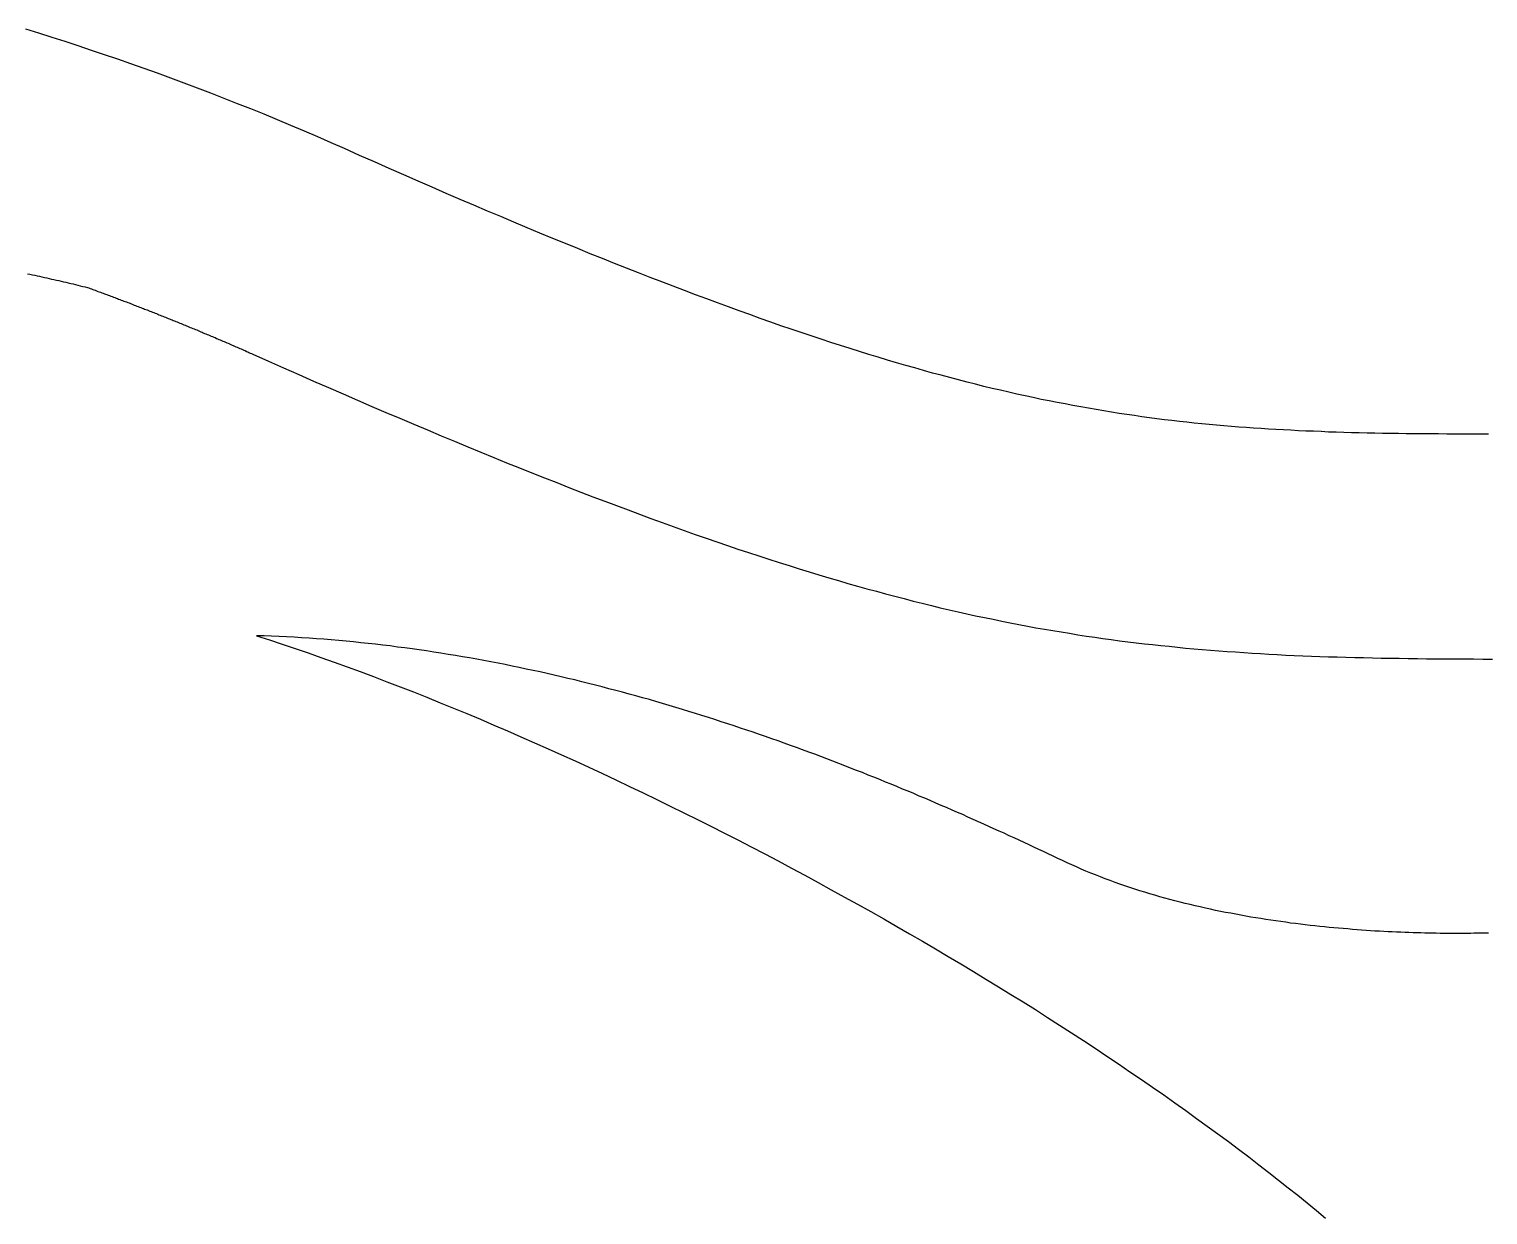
# Model space of a CAD drawing. Extents: x 5 to 105, y 2 to 136.
# Drawn here: x 46.19 to 54.73, y 111.25 to 118.19 of the extents above; entities that cross this region are included whole.
import ezdxf

# ---------------------------------------------------------------- set-up
doc = ezdxf.new("R2010")
doc.units = 0
doc.layers.get('0').update_dxf_attribs({"linetype": 'CONTINUOUS'})

msp = doc.modelspace()

# ---------------------------------------------------------------- linework, layer by layer
at = {"color": 7}
for points in [[(48.0371, 117.487, 0), (47.9585, 117.521, 0), (47.88, 117.556, 0), (47.8015, 117.589, 0), (47.7231, 117.623, 0), (47.6447, 117.655, 0), (47.5663, 117.688, 0), (47.488, 117.719, 0), (47.4098, 117.75, 0), (47.3316, 117.781, 0), (47.2535, 117.811, 0), (47.1755, 117.841, 0), (47.0976, 117.87, 0), (47.0198, 117.899, 0), (46.942, 117.928, 0), (46.8644, 117.955, 0), (46.7869, 117.983, 0), (46.7095, 118.01, 0), (46.6322, 118.036, 0), (46.5551, 118.062, 0), (46.4781, 118.088, 0), (46.4013, 118.113, 0), (46.3246, 118.138, 0), (46.248, 118.162, 0), (46.1717, 118.186, 0)], [(54.7323, 115.817, 0), (54.6825, 115.817, 0), (54.6332, 115.817, 0), (54.5842, 115.817, 0), (54.5356, 115.817, 0), (54.4873, 115.817, 0), (54.4393, 115.818, 0), (54.3917, 115.818, 0), (54.3444, 115.818, 0), (54.2973, 115.819, 0), (54.2506, 115.819, 0), (54.2041, 115.82, 0), (54.1579, 115.82, 0), (54.1119, 115.821, 0), (54.0662, 115.822, 0), (54.0207, 115.823, 0), (53.9754, 115.824, 0), (53.9303, 115.825, 0), (53.8854, 115.826, 0), (53.8407, 115.828, 0), (53.7961, 115.829, 0), (53.7517, 115.831, 0), (53.7075, 115.833, 0), (53.6633, 115.834, 0), (53.6193, 115.836, 0), (53.5755, 115.839, 0), (53.5317, 115.841, 0), (53.488, 115.843, 0), (53.4444, 115.846, 0), (53.4008, 115.849, 0), (53.3573, 115.851, 0), (53.3139, 115.855, 0), (53.2704, 115.858, 0), (53.227, 115.861, 0), (53.1836, 115.865, 0), (53.1402, 115.869, 0), (53.0968, 115.873, 0), (53.0533, 115.877, 0), (53.0098, 115.881, 0), (52.9663, 115.886, 0), (52.9227, 115.891, 0), (52.879, 115.896, 0), (52.8352, 115.901, 0), (52.7914, 115.907, 0), (52.7474, 115.912, 0), (52.7033, 115.918, 0), (52.6591, 115.925, 0), (52.6147, 115.931, 0), (52.5702, 115.938, 0), (52.5255, 115.945, 0), (52.4807, 115.952, 0), (52.4356, 115.96, 0), (52.3904, 115.968, 0), (52.3449, 115.976, 0), (52.2992, 115.984, 0), (52.2533, 115.993, 0), (52.2072, 116.002, 0), (52.1607, 116.011, 0), (52.114, 116.02, 0), (52.0671, 116.03, 0), (52.0198, 116.04, 0), (51.9722, 116.051, 0), (51.9243, 116.062, 0), (51.8761, 116.073, 0), (51.8276, 116.084, 0), (51.7786, 116.096, 0), (51.7294, 116.108, 0), (51.6797, 116.121, 0), (51.6297, 116.134, 0), (51.5793, 116.147, 0), (51.5285, 116.161, 0), (51.4772, 116.174, 0), (51.4255, 116.189, 0), (51.3734, 116.204, 0), (51.3208, 116.219, 0), (51.2678, 116.234, 0), (51.2143, 116.25, 0), (51.1603, 116.266, 0), (51.1057, 116.283, 0), (51.0507, 116.3, 0), (50.9952, 116.317, 0), (50.9391, 116.335, 0), (50.8825, 116.353, 0), (50.8253, 116.372, 0), (50.7675, 116.391, 0), (50.7092, 116.411, 0), (50.6503, 116.431, 0), (50.5907, 116.451, 0), (50.5306, 116.472, 0), (50.4698, 116.494, 0), (50.4084, 116.516, 0), (50.3463, 116.538, 0), (50.2836, 116.561, 0), (50.2202, 116.584, 0), (50.1561, 116.608, 0), (50.0914, 116.632, 0), (50.0259, 116.657, 0), (49.9597, 116.682, 0), (49.8927, 116.708, 0), (49.8251, 116.734, 0), (49.7566, 116.76, 0), (49.6874, 116.788, 0), (49.6175, 116.815, 0), (49.5467, 116.844, 0), (49.4751, 116.872, 0), (49.4028, 116.902, 0), (49.3296, 116.932, 0), (49.2555, 116.962, 0), (49.1806, 116.993, 0), (49.1049, 117.024, 0), (49.0283, 117.057, 0), (48.9508, 117.089, 0), (48.8724, 117.122, 0), (48.7932, 117.156, 0), (48.713, 117.19, 0), (48.6318, 117.225, 0), (48.5498, 117.261, 0), (48.4668, 117.297, 0), (48.3828, 117.334, 0), (48.2978, 117.371, 0), (48.2119, 117.409, 0), (48.125, 117.447, 0), (48.0371, 117.487, 0)], [(46.1816, 116.755, 0), (46.1956, 116.752, 0), (46.2096, 116.749, 0), (46.2237, 116.746, 0), (46.2377, 116.743, 0), (46.2517, 116.74, 0), (46.2658, 116.737, 0), (46.2798, 116.734, 0), (46.2938, 116.731, 0), (46.3079, 116.728, 0), (46.3219, 116.724, 0), (46.3359, 116.721, 0), (46.35, 116.718, 0), (46.364, 116.715, 0), (46.378, 116.712, 0), (46.3921, 116.708, 0), (46.4061, 116.705, 0), (46.4201, 116.702, 0), (46.4341, 116.698, 0), (46.4482, 116.695, 0), (46.4622, 116.692, 0), (46.4762, 116.688, 0), (46.4902, 116.685, 0), (46.5042, 116.681, 0), (46.5182, 116.678, 0), (46.5323, 116.675, 0)], [(46.5323, 116.675, 0), (46.5398, 116.672, 0), (46.5474, 116.669, 0), (46.555, 116.666, 0), (46.5626, 116.663, 0), (46.5702, 116.661, 0), (46.5778, 116.658, 0), (46.5854, 116.655, 0), (46.593, 116.652, 0), (46.6006, 116.649, 0), (46.6082, 116.647, 0), (46.6158, 116.644, 0), (46.6234, 116.641, 0), (46.631, 116.638, 0), (46.6386, 116.635, 0), (46.6462, 116.633, 0), (46.6538, 116.63, 0), (46.6614, 116.627, 0), (46.669, 116.624, 0), (46.6766, 116.621, 0), (46.6842, 116.618, 0), (46.6918, 116.616, 0), (46.6994, 116.613, 0), (46.707, 116.61, 0), (46.7146, 116.607, 0), (46.7222, 116.604, 0), (46.7298, 116.601, 0), (46.7374, 116.598, 0), (46.745, 116.595, 0), (46.7526, 116.592, 0), (46.7603, 116.59, 0), (46.7679, 116.587, 0), (46.7755, 116.584, 0), (46.7831, 116.581, 0), (46.7907, 116.578, 0), (46.7983, 116.575, 0), (46.8059, 116.572, 0), (46.8135, 116.569, 0), (46.8212, 116.566, 0), (46.8288, 116.563, 0), (46.8364, 116.56, 0), (46.844, 116.557, 0), (46.8516, 116.554, 0), (46.8592, 116.551, 0), (46.8669, 116.548, 0), (46.8745, 116.545, 0), (46.8821, 116.543, 0), (46.8897, 116.54, 0), (46.8973, 116.537, 0), (46.905, 116.534, 0), (46.9126, 116.531, 0), (46.9202, 116.528, 0), (46.9278, 116.525, 0), (46.9354, 116.522, 0), (46.9431, 116.518, 0), (46.9507, 116.515, 0), (46.9583, 116.512, 0), (46.9659, 116.509, 0), (46.9736, 116.506, 0), (46.9812, 116.503, 0), (46.9888, 116.5, 0), (46.9964, 116.497, 0), (47.0041, 116.494, 0), (47.0117, 116.491, 0), (47.0193, 116.488, 0), (47.0269, 116.485, 0), (47.0346, 116.482, 0), (47.0422, 116.479, 0), (47.0498, 116.476, 0), (47.0575, 116.473, 0), (47.0651, 116.47, 0), (47.0727, 116.466, 0), (47.0803, 116.463, 0), (47.088, 116.46, 0), (47.0956, 116.457, 0), (47.1032, 116.454, 0), (47.1109, 116.451, 0), (47.1185, 116.448, 0), (47.1261, 116.445, 0), (47.1338, 116.441, 0), (47.1414, 116.438, 0), (47.149, 116.435, 0), (47.1567, 116.432, 0), (47.1643, 116.429, 0), (47.1719, 116.426, 0), (47.1796, 116.422, 0), (47.1872, 116.419, 0), (47.1948, 116.416, 0), (47.2025, 116.413, 0), (47.2101, 116.41, 0), (47.2177, 116.406, 0), (47.2254, 116.403, 0), (47.233, 116.4, 0), (47.2406, 116.397, 0), (47.2483, 116.394, 0), (47.2559, 116.39, 0), (47.2636, 116.387, 0), (47.2712, 116.384, 0), (47.2788, 116.381, 0), (47.2865, 116.377, 0), (47.2941, 116.374, 0), (47.3017, 116.371, 0), (47.3094, 116.368, 0), (47.317, 116.364, 0), (47.3246, 116.361, 0), (47.3323, 116.358, 0), (47.3399, 116.355, 0), (47.3476, 116.351, 0), (47.3552, 116.348, 0), (47.3628, 116.345, 0), (47.3705, 116.341, 0), (47.3781, 116.338, 0), (47.3857, 116.335, 0), (47.3934, 116.331, 0), (47.401, 116.328, 0), (47.4087, 116.325, 0), (47.4163, 116.321, 0), (47.4239, 116.318, 0), (47.4316, 116.315, 0), (47.4392, 116.311, 0), (47.4469, 116.308, 0), (47.4545, 116.305, 0), (47.4621, 116.301, 0), (47.4698, 116.298, 0), (47.4774, 116.294, 0), (47.485, 116.291, 0), (47.4927, 116.288, 0), (47.5003, 116.284, 0)], [(47.5003, 116.284, 0), (47.5907, 116.244, 0), (47.6801, 116.204, 0), (47.7685, 116.165, 0), (47.8559, 116.127, 0), (47.9424, 116.089, 0), (48.0279, 116.052, 0), (48.1126, 116.015, 0), (48.1963, 115.979, 0), (48.2791, 115.944, 0), (48.361, 115.909, 0), (48.442, 115.874, 0), (48.5221, 115.841, 0), (48.6014, 115.807, 0), (48.6798, 115.775, 0), (48.7575, 115.743, 0), (48.8342, 115.711, 0), (48.9102, 115.68, 0), (48.9854, 115.649, 0), (49.0598, 115.619, 0), (49.1334, 115.59, 0), (49.2062, 115.561, 0), (49.2783, 115.533, 0), (49.3496, 115.505, 0), (49.4203, 115.477, 0), (49.4902, 115.45, 0), (49.5593, 115.424, 0), (49.6278, 115.398, 0), (49.6957, 115.373, 0), (49.7628, 115.348, 0), (49.8293, 115.323, 0), (49.8951, 115.299, 0), (49.9603, 115.276, 0), (50.0249, 115.253, 0), (50.0889, 115.23, 0), (50.1522, 115.208, 0), (50.215, 115.186, 0), (50.2772, 115.165, 0), (50.3389, 115.144, 0), (50.3999, 115.124, 0), (50.4605, 115.104, 0), (50.5205, 115.084, 0), (50.58, 115.065, 0), (50.639, 115.047, 0), (50.6975, 115.028, 0), (50.7555, 115.011, 0), (50.813, 114.993, 0), (50.8701, 114.976, 0), (50.9267, 114.96, 0), (50.9829, 114.943, 0), (51.0387, 114.927, 0), (51.094, 114.912, 0), (51.149, 114.897, 0), (51.2035, 114.882, 0), (51.2577, 114.868, 0), (51.3115, 114.854, 0), (51.365, 114.84, 0), (51.4181, 114.827, 0), (51.4709, 114.814, 0), (51.5234, 114.801, 0), (51.5756, 114.789, 0), (51.6274, 114.777, 0), (51.679, 114.766, 0), (51.7303, 114.754, 0), (51.7814, 114.743, 0), (51.8322, 114.733, 0), (51.8828, 114.722, 0), (51.9331, 114.712, 0), (51.9833, 114.703, 0), (52.0332, 114.693, 0), (52.0829, 114.684, 0), (52.1325, 114.675, 0), (52.1819, 114.667, 0), (52.2311, 114.659, 0), (52.2802, 114.651, 0), (52.3292, 114.643, 0), (52.3781, 114.635, 0), (52.4268, 114.628, 0), (52.4755, 114.621, 0), (52.524, 114.615, 0), (52.5725, 114.608, 0), (52.6209, 114.602, 0), (52.6693, 114.596, 0), (52.7177, 114.59, 0), (52.766, 114.585, 0), (52.8143, 114.58, 0), (52.8626, 114.575, 0), (52.9109, 114.57, 0), (52.9593, 114.565, 0), (53.0076, 114.561, 0), (53.056, 114.556, 0), (53.1045, 114.552, 0), (53.1531, 114.549, 0), (53.2017, 114.545, 0), (53.2504, 114.542, 0), (53.2992, 114.538, 0), (53.3481, 114.535, 0), (53.3972, 114.532, 0), (53.4464, 114.529, 0), (53.4957, 114.527, 0), (53.5452, 114.524, 0), (53.5949, 114.522, 0), (53.6448, 114.52, 0), (53.6949, 114.518, 0), (53.7451, 114.516, 0), (53.7956, 114.514, 0), (53.8464, 114.513, 0), (53.8973, 114.511, 0), (53.9486, 114.51, 0), (54.0001, 114.509, 0), (54.0519, 114.507, 0), (54.1039, 114.506, 0), (54.1563, 114.505, 0), (54.209, 114.505, 0), (54.262, 114.504, 0), (54.3154, 114.503, 0), (54.3691, 114.502, 0), (54.4231, 114.502, 0), (54.4776, 114.502, 0), (54.5324, 114.501, 0), (54.5876, 114.501, 0), (54.6433, 114.501, 0), (54.6993, 114.5, 0), (54.7558, 114.5, 0)], [(52.2378, 113.321, 0), (52.2105, 113.334, 0), (52.183, 113.347, 0), (52.1553, 113.361, 0), (52.1274, 113.374, 0), (52.0993, 113.387, 0), (52.071, 113.4, 0), (52.0425, 113.413, 0), (52.0138, 113.427, 0), (51.9849, 113.44, 0), (51.9558, 113.454, 0), (51.9265, 113.467, 0), (51.897, 113.481, 0), (51.8674, 113.494, 0), (51.8375, 113.508, 0), (51.8075, 113.521, 0), (51.7772, 113.535, 0), (51.7468, 113.548, 0), (51.7162, 113.562, 0), (51.6854, 113.576, 0), (51.6545, 113.59, 0), (51.6233, 113.603, 0), (51.592, 113.617, 0), (51.5605, 113.631, 0), (51.5288, 113.644, 0), (51.4969, 113.658, 0), (51.4649, 113.672, 0), (51.4327, 113.686, 0), (51.4003, 113.699, 0), (51.3677, 113.713, 0), (51.335, 113.727, 0), (51.3021, 113.74, 0), (51.269, 113.754, 0), (51.2358, 113.768, 0), (51.2024, 113.781, 0), (51.1688, 113.795, 0), (51.1351, 113.809, 0), (51.1012, 113.822, 0), (51.0671, 113.836, 0), (51.0329, 113.849, 0), (50.9985, 113.863, 0), (50.964, 113.876, 0), (50.9293, 113.89, 0), (50.8944, 113.903, 0), (50.8594, 113.916, 0), (50.8242, 113.93, 0), (50.7889, 113.943, 0), (50.7535, 113.956, 0), (50.7178, 113.969, 0), (50.6821, 113.982, 0), (50.6461, 113.995, 0), (50.6101, 114.008, 0), (50.5738, 114.021, 0), (50.5375, 114.034, 0), (50.501, 114.047, 0), (50.4643, 114.06, 0), (50.4275, 114.072, 0), (50.3906, 114.085, 0), (50.3535, 114.097, 0), (50.3163, 114.11, 0), (50.279, 114.122, 0), (50.2415, 114.134, 0), (50.2039, 114.146, 0), (50.1661, 114.159, 0), (50.1282, 114.17, 0), (50.0902, 114.182, 0), (50.052, 114.194, 0), (50.0138, 114.206, 0), (49.9754, 114.217, 0), (49.9368, 114.229, 0), (49.8982, 114.24, 0), (49.8594, 114.252, 0), (49.8205, 114.263, 0), (49.7814, 114.274, 0), (49.7423, 114.285, 0), (49.703, 114.296, 0), (49.6636, 114.306, 0), (49.6241, 114.317, 0), (49.5844, 114.327, 0), (49.5447, 114.338, 0), (49.5048, 114.348, 0), (49.4648, 114.358, 0), (49.4247, 114.368, 0), (49.3845, 114.378, 0), (49.3442, 114.387, 0), (49.3038, 114.397, 0), (49.2633, 114.406, 0), (49.2226, 114.416, 0), (49.1819, 114.425, 0), (49.141, 114.434, 0), (49.1001, 114.442, 0), (49.059, 114.451, 0), (49.0179, 114.459, 0), (48.9766, 114.468, 0), (48.9352, 114.476, 0), (48.8938, 114.484, 0), (48.8522, 114.492, 0), (48.8106, 114.499, 0), (48.7688, 114.507, 0), (48.727, 114.514, 0), (48.6851, 114.521, 0), (48.643, 114.528, 0), (48.6009, 114.535, 0), (48.5587, 114.541, 0), (48.5164, 114.548, 0), (48.474, 114.554, 0), (48.4316, 114.56, 0), (48.389, 114.566, 0), (48.3464, 114.571, 0), (48.3037, 114.577, 0), (48.2609, 114.582, 0), (48.218, 114.587, 0), (48.175, 114.592, 0), (48.132, 114.596, 0), (48.0889, 114.601, 0), (48.0457, 114.605, 0), (48.0025, 114.609, 0), (47.9591, 114.613, 0), (47.9157, 114.616, 0), (47.8722, 114.619, 0), (47.8287, 114.623, 0), (47.7851, 114.625, 0), (47.7414, 114.628, 0), (47.6976, 114.63, 0), (47.6538, 114.632, 0), (47.6099, 114.634, 0), (47.566, 114.636, 0), (47.522, 114.637, 0)], [(47.522, 114.637, 0), (47.5966, 114.613, 0), (47.6717, 114.588, 0), (47.7471, 114.563, 0), (47.8229, 114.537, 0), (47.8989, 114.51, 0), (47.9753, 114.483, 0), (48.052, 114.455, 0), (48.129, 114.427, 0), (48.2062, 114.398, 0), (48.2837, 114.368, 0), (48.3614, 114.338, 0), (48.4394, 114.308, 0), (48.5175, 114.277, 0), (48.5959, 114.245, 0), (48.6744, 114.213, 0), (48.7531, 114.181, 0), (48.832, 114.148, 0), (48.9109, 114.114, 0), (48.99, 114.08, 0), (49.0692, 114.046, 0), (49.1485, 114.011, 0), (49.2279, 113.976, 0), (49.3073, 113.94, 0), (49.3868, 113.904, 0), (49.4663, 113.867, 0), (49.5458, 113.83, 0), (49.6253, 113.793, 0), (49.7048, 113.755, 0), (49.7843, 113.717, 0), (49.8637, 113.679, 0), (49.943, 113.64, 0), (50.0223, 113.601, 0), (50.1015, 113.562, 0), (50.1806, 113.522, 0), (50.2595, 113.482, 0), (50.3384, 113.442, 0), (50.4171, 113.401, 0), (50.4956, 113.36, 0), (50.5739, 113.319, 0), (50.652, 113.277, 0), (50.73, 113.235, 0), (50.8077, 113.193, 0), (50.8851, 113.151, 0), (50.9623, 113.108, 0), (51.0393, 113.066, 0), (51.1159, 113.023, 0), (51.1923, 112.98, 0), (51.2683, 112.936, 0), (51.344, 112.893, 0), (51.4194, 112.849, 0), (51.4944, 112.805, 0), (51.569, 112.761, 0), (51.6433, 112.717, 0), (51.7171, 112.672, 0), (51.7905, 112.628, 0), (51.8635, 112.583, 0), (51.9361, 112.538, 0), (52.0081, 112.494, 0), (52.0797, 112.449, 0), (52.1508, 112.404, 0), (52.2214, 112.358, 0), (52.2915, 112.313, 0), (52.361, 112.268, 0), (52.43, 112.223, 0), (52.4984, 112.177, 0), (52.5662, 112.132, 0), (52.6335, 112.086, 0), (52.7001, 112.041, 0), (52.7661, 111.995, 0), (52.8314, 111.95, 0), (52.8961, 111.904, 0), (52.9601, 111.859, 0), (53.0234, 111.813, 0), (53.086, 111.768, 0), (53.1479, 111.723, 0), (53.2091, 111.677, 0), (53.2695, 111.632, 0), (53.3292, 111.587, 0), (53.3881, 111.542, 0), (53.4462, 111.497, 0), (53.5034, 111.452, 0), (53.5599, 111.407, 0), (53.6155, 111.363, 0), (53.6703, 111.318, 0), (53.7242, 111.274, 0), (53.7772, 111.229, 0)], [(54.7323, 112.897, 0), (54.716, 112.897, 0), (54.6992, 112.896, 0), (54.6821, 112.896, 0), (54.6646, 112.896, 0), (54.6467, 112.896, 0), (54.6284, 112.895, 0), (54.6098, 112.895, 0), (54.5908, 112.895, 0), (54.5714, 112.895, 0), (54.5517, 112.895, 0), (54.5316, 112.895, 0), (54.5112, 112.895, 0), (54.4905, 112.895, 0), (54.4694, 112.895, 0), (54.448, 112.895, 0), (54.4263, 112.896, 0), (54.4043, 112.896, 0), (54.382, 112.897, 0), (54.3594, 112.897, 0), (54.3365, 112.898, 0), (54.3133, 112.898, 0), (54.2899, 112.899, 0), (54.2661, 112.9, 0), (54.2421, 112.901, 0), (54.2179, 112.902, 0), (54.1934, 112.903, 0), (54.1686, 112.904, 0), (54.1436, 112.905, 0), (54.1184, 112.906, 0), (54.0929, 112.908, 0), (54.0672, 112.909, 0), (54.0413, 112.911, 0), (54.0152, 112.913, 0), (53.9889, 112.914, 0), (53.9623, 112.916, 0), (53.9356, 112.918, 0), (53.9087, 112.921, 0), (53.8816, 112.923, 0), (53.8544, 112.925, 0), (53.8269, 112.928, 0), (53.7994, 112.93, 0), (53.7716, 112.933, 0), (53.7437, 112.936, 0), (53.7157, 112.939, 0), (53.6875, 112.942, 0), (53.6592, 112.946, 0), (53.6308, 112.949, 0), (53.6022, 112.953, 0), (53.5736, 112.956, 0), (53.5448, 112.96, 0), (53.5159, 112.964, 0), (53.4869, 112.968, 0), (53.4579, 112.972, 0), (53.4287, 112.977, 0), (53.3995, 112.982, 0), (53.3702, 112.986, 0), (53.3409, 112.991, 0), (53.3115, 112.996, 0), (53.282, 113.002, 0), (53.2525, 113.007, 0), (53.2229, 113.013, 0), (53.1933, 113.018, 0), (53.1637, 113.024, 0), (53.1341, 113.03, 0), (53.1044, 113.037, 0), (53.0748, 113.043, 0), (53.0451, 113.05, 0), (53.0155, 113.057, 0), (52.9858, 113.064, 0), (52.9562, 113.071, 0), (52.9265, 113.078, 0), (52.8969, 113.086, 0), (52.8674, 113.094, 0), (52.8379, 113.102, 0), (52.8084, 113.11, 0), (52.779, 113.119, 0), (52.7496, 113.127, 0), (52.7203, 113.136, 0), (52.6911, 113.145, 0), (52.6619, 113.154, 0), (52.6328, 113.164, 0), (52.6039, 113.174, 0), (52.575, 113.184, 0), (52.5462, 113.194, 0), (52.5175, 113.204, 0), (52.4889, 113.215, 0), (52.4605, 113.226, 0), (52.4321, 113.237, 0), (52.4039, 113.248, 0), (52.3759, 113.26, 0), (52.3479, 113.272, 0), (52.3202, 113.284, 0), (52.2926, 113.296, 0), (52.2651, 113.309, 0), (52.2378, 113.321, 0)]]:
    msp.add_polyline3d(points, dxfattribs=at)

doc.saveas('drawing.dxf')
